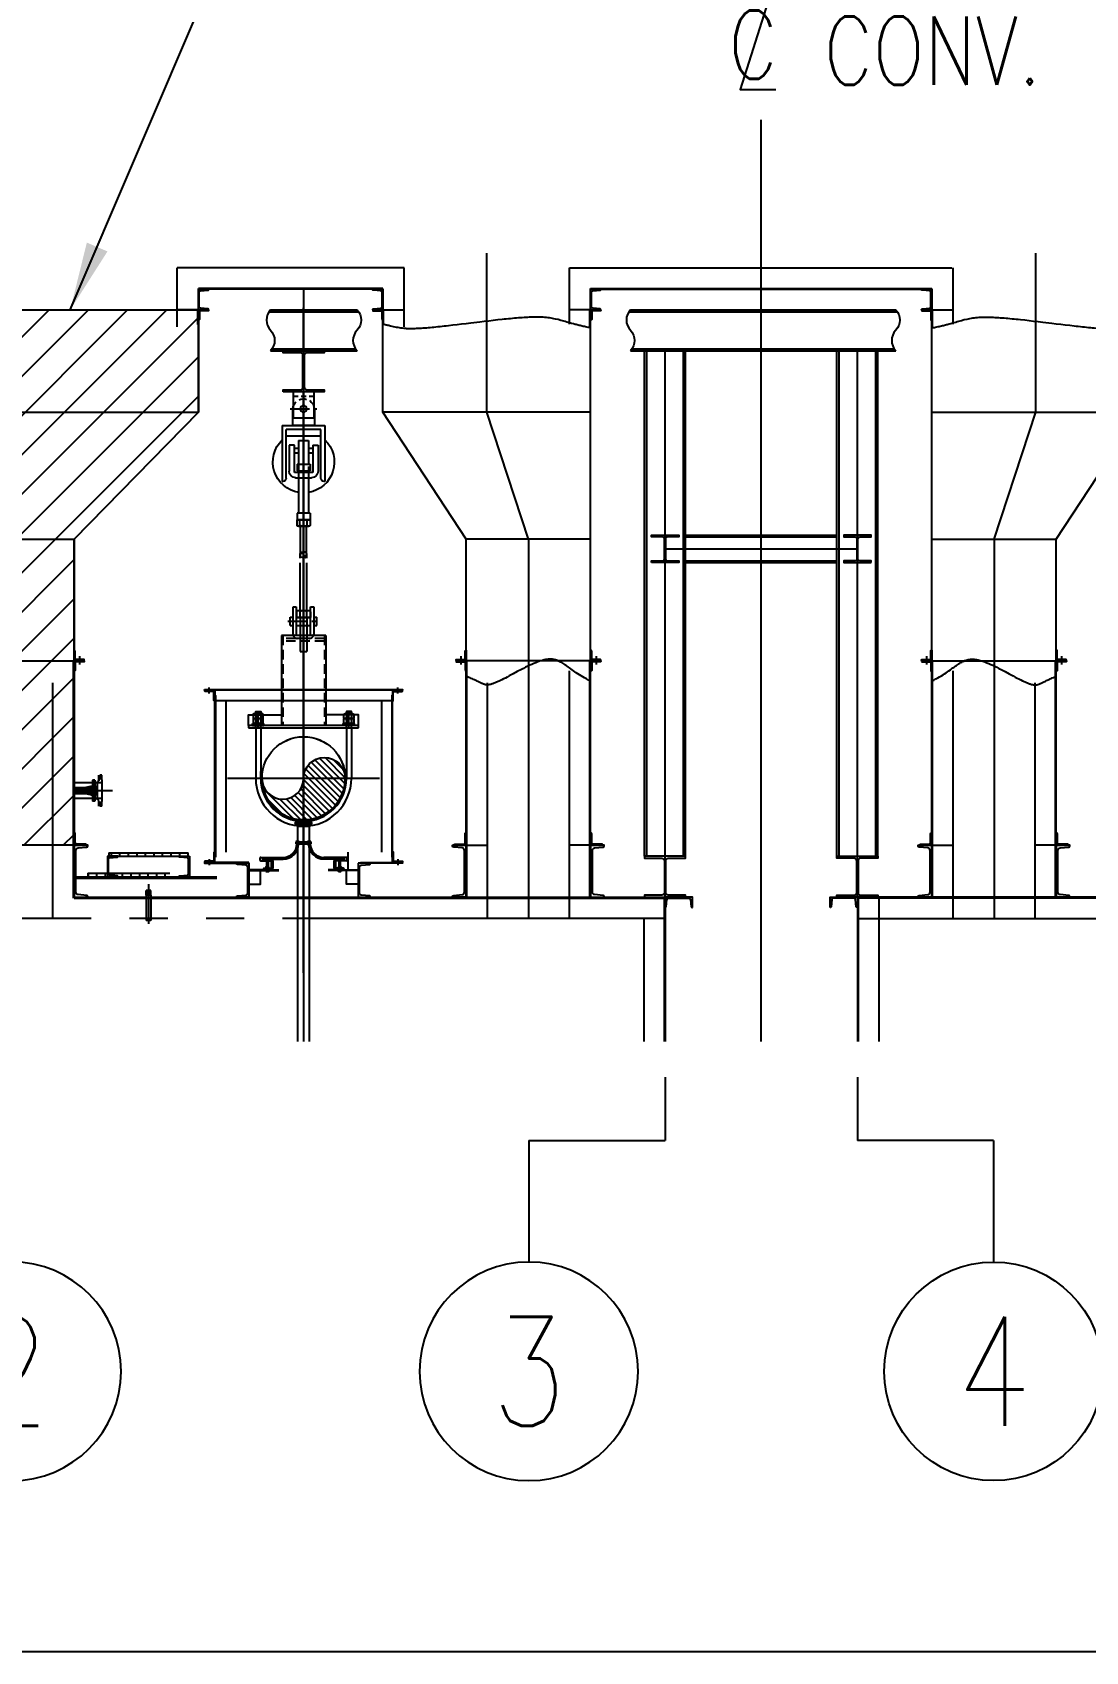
# Model space of a CAD drawing. Header units: millimetres. Extents: x 0 to 134087, y -49114 to 20834.
# Drawn here: x 65033 to 65996, y -40415 to -38934 of the extents above; entities that cross this region are included whole.
import ezdxf
from ezdxf.enums import TextEntityAlignment as Align

# ---------------------------------------------------------------- set-up
doc = ezdxf.new("R2010")
doc.units = ezdxf.units.MM
doc.header["$LTSCALE"] = 35
for name, pattern in [('CENTER', [7, 4, -1, 1, -1]), ('JNK-CENTER', [34, 30, -1.5, 1, -1.5]), ('JNK-HIDDEN', [3, 2, -1]), ('JNK-PHANTOM', [15, 10, -1, 1, -1, 1, -1]), ('PHA', [30, 20, -2, 2, -2, 2, -2])]:
    doc.linetypes.add(name, pattern=pattern)
for name, color, linetype in [('C', 1, 'CENTER'), ('CEN-R', 1, 'JNK-CENTER'), ('CON-C', 4, 'Continuous'), ('CON-G', 3, 'Continuous'), ('CON-W', 7, 'Continuous'), ('CON-Y', 2, 'Continuous'), ('CONT-Y', 2, 'Continuous'), ('Dim-W', 7, 'Continuous'), ('HID-Y', 2, 'JNK-HIDDEN'), ('PAN-W', 6, 'PHA'), ('PHA-M', 6, 'JNK-PHANTOM'), ('PHA-W', 7, 'JNK-PHANTOM'), ('REF-R', 2, 'JNK-PHANTOM'), ('rev-1', 2, 'Continuous'), ('STL-OBJT', 7, 'Continuous'), ('TITLE', 7, 'Continuous'), ('TXT-Y', 2, 'Continuous')]:
    doc.layers.add(name, color=color, linetype=linetype)
doc.layers.add('CONT-G', color=3, linetype='Continuous', lineweight=25)
doc.styles.add('SIMPLEX', font='simplex.shx', dxfattribs={"width": 0.8})
doc.dimstyles.new('DIM25', dxfattribs={"dimscale": 25, "dimtxt": 2.5, "dimasz": 2.5, "dimexe": 1, "dimexo": 1, "dimgap": 1, "dimtad": 1, "dimdec": 1, "dimdsep": 46, "dimtxsty": 'SIMPLEX', "dimcen": 0, "dimclrt": 2, "dimazin": 2, "dimtfac": 1, "dimtdec": 1, "dimtix": 1, "dimtmove": 2, "dimatfit": 0, "dimfxl": 0.18, "dimtolj": 1, "dimtzin": 0, "dimarcsym": 0})

# ---------------------------------------------------------------- blocks, each defined once
blk = doc.blocks.new('pipesece')
at = {"layer": 'CON-W'}
blk.add_lwpolyline([(0.5, 0, 0.44), (0, 0, -0.44), (-0.5, 0, -0.44), (0, 0)], format="xyb", dxfattribs=at)
blk.add_lwpolyline([(-0.45, 0, 0.31383), (0, 0, 0.31383)], format="xyb", close=True, dxfattribs=at)
blk = doc.blocks.new('A$C59B53160')
at = {"layer": 'PHA-M'}
for p, q in [((-24, 236, -596), (-24, 660, -596)), ((24, 236, -596), (24, 660, -596)), ((-51, 229, -596), (-51, 186, -596)), ((-51, 186, -596), (51, 186, -596)), ((38, 236, -596), (-38, 236, -596)), ((-24, 186, -596), (-24, 229, -596)), ((-24, 186, -596), (-24, -63, -596)), ((24, 186, -596), (24, 229, -596)), ((24, 186, -596), (24, -63, -596)), ((51, 229, -596), (51, 186, -596)), ((-24, -63, -596), (24, -63, -596))]:
    blk.add_line(p, q, dxfattribs=at)
for centre, radius, start, end in [((-37, 219, -596), 17.2, 38.0871, 141.9129), ((0, 190, -596), 46.2, 59.1091, 120.8909), ((37, 219, -596), 17.2, 38.0871, 141.9129)]:
    blk.add_arc(centre, radius, start, end, dxfattribs=at)
at = {"layer": 'PHA-W', "xscale": 47.25751289335312, "yscale": 47.25751289335312, "zscale": 47.25751289335312}
blk.add_blockref('pipesece', (0, 660, -596), dxfattribs=at)
blk = doc.blocks.new('SP-FE2')
at = {"color": 1, "linetype": 'CENTER'}
blk.add_line((97, -104), (-98, -104), dxfattribs=at)
at = {"layer": 'CEN-R'}
blk.add_line((0, 58), (0, -1229), dxfattribs=at)
at = {"layer": 'CON-Y'}
blk.add_circle((0, -104), 23.8, dxfattribs=at)
for start, end in [(133.8182, 260.8315), (279.1699, 46.1818)]:
    blk.add_arc((0, -494), 225, start, end, dxfattribs=at)
at = {"layer": 'CONT-Y'}
for p, q in [((-75, 21), (-75, -173)), ((-75, 21), (75, 21)), ((75, 21), (75, -173)), ((-80, -111), (-80, -227)), ((-40, -11), (-75, -11)), ((18, -11), (-18, -11)), ((75, -11), (40, -11)), ((80, -111), (80, -227)), ((156, -227), (-156, -227)), ((-156, -227), (-156, -636)), ((-80, -227), (80, -227)), ((-75, -173), (75, -173)), ((156, -227), (156, -636)), ((-127, -256), (127, -256)), ((-127, -612), (-127, -256)), ((-127, -304), (127, -304)), ((36, -336), (-36, -336)), ((-36, -336), (-36, -510)), ((36, -336), (36, -510)), ((127, -612), (127, -256)), ((-106, -370), (-106, -561)), ((-67, -370), (-106, -370)), ((-67, -370), (-67, -569)), ((-67, -394), (-36, -394)), ((-67, -428), (-36, -428)), ((36, -394), (67, -394)), ((36, -428), (67, -428)), ((67, -569), (67, -370)), ((67, -370), (106, -370)), ((106, -370), (106, -561)), ((-67, -569), (67, -569)), ((48, -510), (-48, -510)), ((-48, -510), (-48, -558)), ((48, -558), (-48, -558)), ((-36, -527), (-36, -869)), ((-36, -558), (-36, -569)), ((36, -499), (36, -869)), ((36, -558), (36, -569)), ((48, -510), (48, -558)), ((-156, -636), (-151, -636)), ((58, -609), (-58, -609)), ((-36, -609), (-36, -869)), ((36, -609), (36, -869)), ((156, -636), (151, -636)), ((49, -917), (-49, -917)), ((-49, -917), (-49, -958)), ((-48, -869), (48, -869)), ((-48, -869), (-48, -917)), ((-48, -917), (48, -917)), ((-27, -958), (-27, -917)), ((27, -958), (27, -917)), ((48, -869), (48, -917)), ((49, -917), (49, -958)), ((38, -963), (-38, -963)), ((26, -963), (-26, -963)), ((-22, -1187), (-22, -963)), ((22, -1187), (22, -963))]:
    blk.add_line(p, q, dxfattribs=at)
for centre, radius, start, end in [((0, -111), 79.5, 146.9982, 180), ((0, -111), 79.5, 122.5954, 146.9982), ((0, -111), 79.5, 66.3097, 106.0082), ((0, -111), 79.5, 33.0018, 46.5774), ((0, -111), 79.5, 0, 33.0018), ((-58, -561), 47.9, 180, 270), ((58, -561), 47.9, 270, 0), ((-151, -612), 24, 270, 0), ((151, -612), 24, 180, 270), ((-38, -950), 13.6, 216.0781, 323.9219), ((0, -895), 68.3, 246.6749, 293.3251), ((38, -950), 13.6, 216.0781, 323.9219)]:
    blk.add_arc(centre, radius, start, end, dxfattribs=at)
blk.add_ellipse((-11, -1187), major_axis=(-11.1, 0), ratio=0.480082, dxfattribs=at)
blk.add_ellipse((11, -1187), major_axis=(11.1, 0), ratio=0.480082, start_param=3.141593, end_param=6.283185, dxfattribs=at)
blk = doc.blocks.new('pipesec')
at = {"layer": 'CON-W'}
for p, q in [((0.121, 0.485), (0.485, 0.121)), ((0.244, 0.437), (0.437, 0.244)), ((0.247, 0.211), (0.498, -0.041)), ((0.248, 0.284), (0.499, 0.033)), ((0.012, 0), (0.36, -0.347)), ((0.075, 0.011), (0.394, -0.308)), ((0.126, 0.034), (0.425, -0.264)), ((0.169, 0.066), (0.451, -0.216)), ((0.204, 0.105), (0.473, -0.163)), ((0.23, 0.153), (0.489, -0.105)), ((-0.243, -0.191), (0.063, -0.496)), ((-0.223, -0.136), (0.125, -0.484)), ((-0.193, -0.092), (0.181, -0.466)), ((-0.156, -0.055), (0.232, -0.443)), ((-0.111, -0.026), (0.279, -0.415)), ((-0.056, -0.006), (0.321, -0.383)), ((-0.25, -0.258), (-0.008, -0.5)), ((-0.227, -0.355), (-0.105, -0.477))]:
    blk.add_line(p, q, dxfattribs=at)
blk.add_lwpolyline([(0, 0.5, -1), (0, 0, 1), (0, -0.5, 1)], format="xyb", dxfattribs=at)
blk = doc.blocks.new('A$C1C12395C')
at = {"layer": 'CEN-R'}
blk.add_line((0, 0), (0, 44), dxfattribs=at)
at = {"layer": 'CONT-G'}
for p, q in [((-61, 24), (-47, 44)), ((-61, 19), (-61, 24)), ((-61, 24), (61, 24)), ((-61, 19), (61, 19)), ((-61, 19), (-51, 5)), ((-44, 0), (-51, 5)), ((-51, 5), (51, 5)), ((-47, 44), (47, 44)), ((-44, 0), (44, 0)), ((44, 0), (51, 5)), ((61, 24), (47, 44)), ((61, 19), (51, 5)), ((61, 19), (61, 24))]:
    blk.add_line(p, q, dxfattribs=at)
blk = doc.blocks.new('A$C3B5754AF')
at = {"layer": 'CON-G'}
for p, q in [((-81, 32), (-27, 32)), ((-72, 29), (-72, -1)), ((-36, 29), (-36, -1)), ((-81, -4), (-27, -4)), ((-81, -4), (-27, -4)), ((-81, -40), (-27, -40)), ((-72, -7), (-72, -37)), ((-36, -7), (-36, -37))]:
    blk.add_line(p, q, dxfattribs=at)
for points in [[(-18, 29, 0.372659), (-36, 29, 0.186242), (-72, 29, 0.372659), (-90, 29), (-90, -1, 0.372659), (-72, -1, 0.186242), (-36, -1, 0.372659), (-18, -1)], [(-18, -7, 0.372659), (-36, -7, 0.186242), (-72, -7, 0.372659), (-90, -7), (-90, -37, 0.372659), (-72, -37, 0.186242), (-36, -37, 0.372659), (-18, -37)]]:
    blk.add_lwpolyline(points, format="xyb", close=True, dxfattribs=at)
blk = doc.blocks.new('A$C4ECB5571')
at = {"layer": 'CON-W', "color": 3}
for p, q in [((140, 128), (-188, 128)), ((-188, 64), (-188, 128)), ((-188, 64), (140, 64)), ((140, 64), (140, 128))]:
    blk.add_line(p, q, dxfattribs=at)
blk.add_lwpolyline([(-96, 416), (-96, 480), (48, 480), (48, 416)], dxfattribs=at)
at = {"layer": 'Dim-W', "color": 1}
for p, q in [((-24, 0), (-24, 501)), ((-24, 56), (-24, 480))]:
    blk.add_line(p, q, dxfattribs=at)
at = {"layer": 'HID-Y', "color": 2}
for points in [[(-96, 0), (-96, 320)], [(48, 0), (48, 320)]]:
    blk.add_lwpolyline(points, dxfattribs=at)
at = {"layer": 'CON-W', "xscale": 4, "yscale": 4, "zscale": 4}
blk.add_blockref('A$C3B5754AF', (193, 288), dxfattribs=at)
blk = doc.blocks.new('A$C31321E1F')
at = {"layer": 'C'}
blk.add_line((-115, 1150), (120, 1150), dxfattribs=at)
at = {"layer": 'CEN-R'}
for p, q in [((0, 1280), (0, -582)), ((398, 0), (-398, 0)), ((0, -451), (0, -556)), ((0, -451), (0, -556))]:
    blk.add_line(p, q, dxfattribs=at)
at = {"layer": 'CON-W', "color": 3}
for p, q in [((402, 386), (-402, 386)), ((-402, 386), (-402, 370)), ((-402, 370), (402, 370)), ((-350, 370), (-350, 0)), ((-314, 370), (-314, 0)), ((314, 370), (314, 0)), ((350, 370), (350, 0)), ((402, 370), (402, 386)), ((-314, 0), (-314, 50)), ((-314, 50), (-305, 50)), ((-305, 50), (-305, 0))]:
    blk.add_line(p, q, dxfattribs=at)
at = {"layer": 'CON-W'}
blk.add_line((-338, 370), (-314, 370), dxfattribs=at)
at = {"layer": 'CON-W', "color": 3}
for points in [[(-402, 386), (-402, 466), (-162, 466)], [(402, 386), (402, 466), (162, 466)], [(305, 0), (305, 50), (314, 50), (314, 0)]]:
    blk.add_lwpolyline(points, dxfattribs=at)
at = {"layer": 'CON-W'}
blk.add_circle((0, 0), 305, dxfattribs=at)
blk.add_circle((0, 0), 305, dxfattribs=at)
at = {"layer": 'CON-W', "color": 3}
for radius in [350, 314, 305]:
    blk.add_arc((0, 0), radius, 180, 0, dxfattribs=at)
at = {"layer": 'CONT-G'}
for p, q in [((-162, 1045), (-162, 386)), ((162, 1045), (-162, 1045)), ((162, 1045), (162, 386))]:
    blk.add_line(p, q, dxfattribs=at)
at = {"layer": 'HID-Y', "color": 2}
for p, q in [((-152, 1045), (-152, 386)), ((152, 1025), (-152, 1025)), ((152, 1005), (-152, 1005)), ((152, 1045), (152, 386))]:
    blk.add_line(p, q, dxfattribs=at)
at = {"layer": 'PAN-W'}
for p, q in [((-97, 1180), (-77, 1180)), ((-97, 1120), (-97, 1180)), ((-97, 1120), (-77, 1120)), ((-53, 1180), (50, 1180)), ((-53, 1120), (50, 1120)), ((74, 1180), (97, 1180)), ((74, 1120), (97, 1120)), ((97, 1120), (97, 1180))]:
    blk.add_line(p, q, dxfattribs=at)
blk.add_lwpolyline([(-53, 1055, 0.414214), (-47, 1049), (44, 1049, 0.414214), (50, 1055), (50, 1255), (74, 1255), (74, 1055, -0.414214), (44, 1025), (-47, 1025, -0.414214), (-77, 1055), (-77, 1255), (-53, 1255)], format="xyb", close=True, dxfattribs=at)
at = {"xscale": -609.4, "yscale": 609.4, "zscale": 609.4, "rotation": 90}
blk.add_blockref('pipesec', (0, 0), dxfattribs=at)
at = {"layer": 'CON-W', "yscale": 0.25, "zscale": 0.25}
for p, xscale in [((-326, 370), 0.25), ((326, 370), -0.25)]:
    blk.add_blockref('A$C4ECB5571', p, dxfattribs=dict(at, xscale=xscale))
blk = doc.blocks.new("4'' O2")
at = {"layer": 'CEN-R'}
blk.add_line((275.61, 0), (0, 0), dxfattribs=at)
at = {"layer": 'CON-Y'}
for p, q in [((200, 57.15), (0, 57.15)), ((167, -67.45), (167, 67.45)), ((171.5, 67.45), (167, 67.45)), ((200, 58.05), (167, 58.05)), ((176, 71.15), (176, 114.5)), ((176, 114.5), (176, 71.95)), ((200, -78.6), (200, 78.6)), ((200, -78.6), (200, 78.6)), ((200, -57.15), (0, -57.15)), ((200, -58.05), (167, -58.05)), ((171.5, -67.45), (167, -67.45)), ((176, -114.5), (176, -71.95)), ((200, -78.6), (198.4, -78.6)), ((198.4, -114.5), (198.4, -78.6))]:
    blk.add_line(p, q, dxfattribs=at)
for centre, start, end in [((171.5, 71.95), 270, 0), ((171.5, -71.95), 0, 90)]:
    blk.add_arc(centre, 4.5, start, end, dxfattribs=at)
at = {"layer": 'HID-Y', "ltscale": 0.2}
for p, q in [((203, 95.25), (173, 95.25)), ((198.4, 114.5), (176, 114.5)), ((198.4, 104.75), (176, 104.75)), ((198.4, 85.75), (176, 85.75)), ((198.4, 78.6), (198.4, 114.5)), ((200, 78.6), (198.4, 78.6)), ((203, -95.25), (173, -95.25)), ((198.4, -85.75), (176, -85.75)), ((198.4, -104.75), (176, -104.75)), ((198.4, -114.5), (176, -114.5))]:
    blk.add_line(p, q, dxfattribs=at)
for points in [[(198.4, 85.75), (198.4, 104.75), (176, 85.75), (176, 104.75)], [(198.4, -104.75), (198.4, -85.75), (176, -104.75), (176, -85.75)]]:
    blk.add_solid(points, dxfattribs=at)
blk = doc.blocks.new('N-FLG SIDE 1.00 300 WNRF')
at = {"layer": 'CEN-R'}
for p, q in [((-44, 2), (-44, -20)), ((0, 22), (0, -163)), ((44, 2), (44, -20))]:
    blk.add_line(p, q, dxfattribs=at)
at = {"layer": 'CON-Y'}
for p, q in [((-25, 0), (-25, -2)), ((-25, 0), (25, 0)), ((-13, 0), (-13, -62)), ((13, 0), (13, -62)), ((25, 0), (25, -2)), ((-62, -2), (-62, -18)), ((-62, -2), (-25, -2)), ((-62, -18), (-30, -18)), ((-54, -2), (-54, -18)), ((-35, -2), (-35, -18)), ((-26, -21), (-17, -62)), ((-17, -62), (17, -62)), ((26, -21), (17, -62)), ((25, -2), (62, -2)), ((30, -18), (62, -18)), ((35, -2), (35, -18)), ((54, -2), (54, -18)), ((62, -2), (62, -18)), ((-17, -150), (17, -150))]:
    blk.add_line(p, q, dxfattribs=at)
blk.add_lwpolyline([(-17, -150), (-17, -62), (17, -62), (17, -150)], dxfattribs=at)
for centre, start, end in [((-30, -22), 12.8768, 90), ((30, -22), 90, 167.1232)]:
    blk.add_arc(centre, 4.5, start, end, dxfattribs=at)
blk = doc.blocks.new('A$C3C2347C1')
at = {"layer": 'CON-G'}
blk.add_blockref('N-FLG SIDE 1.00 300 WNRF', (0, 150), dxfattribs=at)
blk = doc.blocks.new('N-FLG SIDE 1.50 300 WNRF')
at = {"layer": 'CEN-R'}
for p, q in [((-57, 3), (-57, -27)), ((0, 15), (0, -166)), ((57, 3), (57, -27))]:
    blk.add_line(p, q, dxfattribs=at)
at = {"layer": 'CON-G'}
blk.add_line((-24, -68), (24, -68), dxfattribs=at)
at = {"layer": 'CON-Y'}
for p, q in [((-36, 0), (-36, -2)), ((-36, 0), (36, 0)), ((-20, 0), (-20, -68)), ((20, 0), (20, -68)), ((36, 0), (36, -2)), ((-78, -2), (-36, -2)), ((-78, -2), (-78, -21)), ((-78, -21), (-39, -21)), ((-68, -2), (-68, -21)), ((-46, -2), (-46, -21)), ((-34, -24), (-24, -68)), ((-24, -68), (24, -68)), ((-24, -150), (-24, -68)), ((34, -24), (24, -68)), ((24, -68), (24, -150)), ((36, -2), (78, -2)), ((39, -21), (78, -21)), ((46, -2), (46, -21)), ((68, -2), (68, -21)), ((78, -2), (78, -21)), ((-24, -150), (24, -150))]:
    blk.add_line(p, q, dxfattribs=at)
for centre, start, end in [((-39, -26), 12.8618, 90), ((39, -26), 90, 167.1382)]:
    blk.add_arc(centre, 4.5, start, end, dxfattribs=at)
blk = doc.blocks.new('A$C0E694495')
at = {"layer": 'CON-G'}
blk.add_blockref('N-FLG SIDE 1.50 300 WNRF', (0, 150), dxfattribs=at)
blk = doc.blocks.new('seal boots-1')
at = {"layer": 'CEN-R'}
for p, q in [((-265, -146), (-265, -234)), ((265, -146), (265, -234))]:
    blk.add_line(p, q, dxfattribs=at)
at = {"layer": 'CON-C'}
for p, q in [((-55, -23), (-55, -10)), ((-55, -10), (55, -10)), ((-55, -23), (55, -23)), ((55, -23), (55, -10))]:
    blk.add_line(p, q, dxfattribs=at)
at = {"layer": 'CON-G'}
for p, q in [((-49, -23), (-49, 0)), ((-36, 0), (-49, 0)), ((-36, -36), (-36, 0)), ((37, -36), (37, 0)), ((37, 0), (49, 0)), ((49, -23), (49, 0)), ((-260, -215), (-400, -215)), ((-318, -143), (-318, -128)), ((-313, -123), (-149, -123)), ((-313, -148), (-240, -148)), ((-305, -136), (-149, -136)), ((-290, -202), (-240, -202)), ((-272, -192), (-258, -192)), ((-272, -202), (-258, -202)), ((-258, -227), (-272, -227)), ((-260, -156), (-270, -156)), ((-270, -193), (-270, -201)), ((-260, -193), (-260, -201)), ((-235, -197), (-235, -153)), ((-222, -197), (-222, -153)), ((313, -123), (149, -123)), ((305, -136), (149, -136)), ((223, -197), (223, -153)), ((235, -197), (235, -153)), ((313, -148), (240, -148)), ((290, -202), (240, -202)), ((272, -192), (258, -192)), ((272, -202), (258, -202)), ((258, -227), (272, -227)), ((260, -156), (270, -156)), ((260, -193), (260, -201)), ((260, -215), (400, -215)), ((270, -193), (270, -201)), ((318, -143), (318, -128))]:
    blk.add_line(p, q, dxfattribs=at)
for points in [[(-400, -220), (-180, -220)], [(-400, -320), (-315, -320), (-315, -220)], [(-270, -226), (-270, -156), (-269, -155), (-261, -155), (-260, -156), (-260, -226)], [(400, -220), (180, -220)], [(270, -226), (270, -156), (269, -155), (261, -155), (260, -156), (260, -226)], [(400, -320), (315, -320), (315, -220)]]:
    blk.add_lwpolyline(points, dxfattribs=at)
for points in [[(-295, -207), (-295, -210, 0.414214), (-290, -215), (-180, -215)], [(295, -207), (295, -210, -0.414214), (290, -215), (180, -215)]]:
    blk.add_lwpolyline(points, format="xyb", dxfattribs=at)
for points in [[(-255, -193, 0.372659), (-260, -193, 0.186242), (-270, -193, 0.372659), (-275, -193), (-275, -201, 0.372659), (-270, -201, 0.186242), (-260, -201, 0.372659), (-255, -201)], [(-275, -226, 0.372659), (-270, -226, 0.186242), (-260, -226, 0.372659), (-255, -226), (-255, -220), (-275, -220)], [(255, -193, -0.372659), (260, -193, -0.186242), (270, -193, -0.372659), (275, -193), (275, -201, -0.372659), (270, -201, -0.186242), (260, -201, -0.372659), (255, -201)], [(275, -226, -0.372659), (270, -226, -0.186242), (260, -226, -0.372659), (255, -226), (255, -220), (275, -220)]]:
    blk.add_lwpolyline(points, format="xyb", close=True, dxfattribs=at)
at = {"layer": 'CON-G', "color": 7}
for points in [[(-270, -217), (-269, -215), (-269, -155)], [(-260, -217), (-261, -215), (-261, -155)], [(260, -217), (261, -215), (261, -155)], [(270, -217), (269, -215), (269, -155)]]:
    blk.add_lwpolyline(points, dxfattribs=at)
at = {"layer": 'CON-G'}
for centre, radius, start, end in [((-149, -23), 100, 270, 0), ((-149, -23), 112, 270, 0), ((149, -23), 112, 180, 270), ((149, -23), 100, 180, 270), ((-313, -128), 5, 90, 180), ((-313, -143), 5, 180, 270), ((-290, -207), 5, 90, 180), ((-240, -153), 17.5, 0, 90), ((-240, -153), 5, 0, 90), ((-240, -197), 5, 270, 0), ((-240, -197), 17.5, 270, 0), ((240, -153), 17.5, 90, 180), ((240, -197), 17.5, 180, 270), ((240, -153), 5, 90, 180), ((240, -197), 5, 180, 270), ((290, -207), 5, 0, 90), ((313, -128), 5, 0, 90), ((313, -143), 5, 270, 0)]:
    blk.add_arc(centre, radius, start, end, dxfattribs=at)
at = {"layer": 'CONT-G'}
for points in [[(-400, -165), (-400, -415), (-490, -415), (-490, -412, -0.388879), (-484, -405), (-422, -399, 0.388879), (-409, -386), (-409, -194, 0.388879), (-422, -180), (-484, -175, -0.388879), (-490, -168), (-490, -165)], [(400, -165), (400, -415), (490, -415), (490, -412, 0.388879), (484, -405), (422, -399, -0.388879), (409, -386), (409, -194, -0.388879), (422, -180), (484, -175, 0.388879), (490, -168), (490, -165)]]:
    blk.add_lwpolyline(points, format="xyb", close=True, dxfattribs=at)
at = {"layer": 'PHA-M'}
blk.add_line((325, -85), (325, -215), dxfattribs=at)
blk = doc.blocks.new('col-line')
at = {"layer": 'CON-Y'}
blk.add_line((0, 3), (0, 8), dxfattribs=at)
blk.add_circle((0, 12.5), 4.5, dxfattribs=at)
at = {"layer": 'CON-C', "style": 'SIMPLEX', "width": 0.8}
blk.add_attdef('1', text='', height=4.5, dxfattribs=at).set_placement((0, 12.5), align=Align.MIDDLE_CENTER)
blk = doc.blocks.new('cl-mark')
at = {"layer": 'CON-Y'}
blk.add_lwpolyline([(0.508, 1.608), (-0.513, -1.624), (0.786, -1.624)], dxfattribs=at)
at = {"layer": 'CON-Y', "style": 'SIMPLEX', "width": 0.8}
blk.add_text('C', height=2.5, dxfattribs=at).set_placement((-0.047, 0.017), align=Align.MIDDLE)

msp = doc.modelspace()

# ---------------------------------------------------------------- hatches: boundary and pattern name
at = {"layer": 'Dim-W'}
h = msp.add_hatch(dxfattribs=at)
h.set_pattern_fill('ANSI31,_O', color=256, scale=8)
h.set_pattern_definition([(45, (38545.774, -46220.38), (-17.960512, 17.960512), [])])
h.paths.add_polyline_path([(65184.4614, -39187.488), (64843.2114, -39187.488), (64843.2114, -39281.238), (64956.9614, -39397.488), (64956.9614, -39677.488), (65070.7114, -39677.488), (65070.7114, -39397.488), (65184.4614, -39281.238)])
h = msp.add_hatch(dxfattribs=at)
h.set_pattern_fill('ANSI31', color=256, scale=62.5, angle=45)
h.set_pattern_definition([(90, (42159.566, -42599.3895), (-7.8125, 1e-15), [])])
h.paths.add_polyline_path([(65102.5864, -39684.363), (65175.0864, -39684.363), (65175.0864, -39687.488), (65102.5864, -39687.488)])
h = msp.add_hatch(dxfattribs=at)
h.set_pattern_fill('ANSI31', color=256, scale=62.5, angle=45)
h.set_pattern_definition([(90, (43497.941, -42618.1395), (-7.8125, 1e-15), [])])
h.paths.add_polyline_path([(65083.2114, -39703.113), (65158.2114, -39703.113), (65158.2114, -39706.238), (65083.2114, -39706.238)])

# ---------------------------------------------------------------- linework, layer by layer
at = {"layer": 'CEN-R'}
for p, q in [((65699.4614, -39857.0393), (65699.4614, -39013.67)), ((65448.3364, -39281.238), (65448.3364, -39135.6543)), ((65950.5864, -39281.238), (65950.5864, -39135.6543)), ((65280.7114, -39167.988), (65280.7114, -39524.863)), ((65280.7114, -39792.075), (65280.7114, -39185.7991)), ((65280.7114, -39794.0735), (65280.7114, -39187.488)), ((65611.4614, -39725.738), (65611.4614, -39224.988)), ((65787.4614, -39725.738), (65787.4614, -39224.988)), ((65486.4614, -39397.488), (65448.3364, -39281.238)), ((65912.4614, -39397.488), (65950.5864, -39281.238)), ((65611.4614, -39393.738), (65611.4614, -39418.738)), ((65787.4614, -39393.738), (65787.4614, -39418.738)), ((65486.4614, -39397.488), (65486.4614, -39744.488)), ((65611.4614, -39406.238), (65787.4614, -39406.238)), ((65912.4614, -39397.488), (65912.4614, -39744.488)), ((65194.4614, -39538.613), (65194.4614, -39533.113)), ((65366.9614, -39538.613), (65366.9614, -39533.113)), ((65280.7114, -39546.6874), (65280.7114, -39685.788)), ((65350.2614, -39616.2374), (65211.1614, -39616.2374)), ((65280.7114, -39659.8812), (65280.7114, -39857.0393)), ((65194.4614, -39690.113), (65194.4614, -39695.613)), ((65366.9614, -39690.113), (65366.9614, -39695.613)), ((65138.8364, -39713.0406), (65138.8364, -39749.3821))]:
    msp.add_line(p, q, dxfattribs=at)
at = {"layer": 'CON-C'}
msp.add_line((64060.0429, -40415.2541), (67357.698, -40415.2541), dxfattribs=at)
at = {"layer": 'CON-G'}
for p, q in [((65184.4614, -39187.488), (65184.4614, -39167.988)), ((65353.3364, -39167.988), (65184.4614, -39167.988)), ((65343.9614, -39168.738), (65192.9555, -39168.738)), ((65353.3364, -39187.488), (65353.3364, -39167.988)), ((65543.3364, -39187.488), (65543.3364, -39167.988)), ((65543.3364, -39167.988), (65855.5864, -39167.988)), ((65552.7114, -39168.738), (65846.2114, -39168.738)), ((65855.5864, -39187.488), (65855.5864, -39167.988)), ((65184.4614, -39187.488), (65183.8364, -39187.488)), ((65183.8364, -39200.9891), (65183.8364, -39187.488)), ((65184.4614, -39187.488), (65183.8364, -39187.488)), ((65184.4614, -39281.238), (65184.4614, -39187.488)), ((65250.4857, -39187.488), (65329.6745, -39187.488)), ((65353.3364, -39187.488), (65353.9614, -39187.488)), ((65353.3364, -39187.488), (65353.9614, -39187.488)), ((65353.3364, -39281.238), (65353.3364, -39187.488)), ((65353.9614, -39200.9891), (65353.9614, -39187.488)), ((65543.3364, -39187.488), (65542.7114, -39187.488)), ((65542.7114, -39203.8975), (65542.7114, -39187.488)), ((65543.3364, -39187.488), (65542.7114, -39187.488)), ((65543.3364, -39281.238), (65543.3364, -39187.488)), ((65579.8243, -39187.488), (65822.5783, -39187.488)), ((65855.5864, -39187.488), (65856.2114, -39187.488)), ((65855.5864, -39281.238), (65855.5864, -39187.488)), ((65855.5864, -39187.488), (65856.2114, -39187.488)), ((65856.2114, -39203.8975), (65856.2114, -39187.488)), ((65248.9919, -39189.363), (65331.1683, -39189.363)), ((65578.3305, -39189.363), (65824.0721, -39189.363)), ((65250.4857, -39224.988), (65329.6745, -39224.988)), ((65251.9795, -39223.113), (65328.1807, -39223.113)), ((65579.8243, -39224.988), (65822.5783, -39224.988)), ((65581.3181, -39223.113), (65821.0845, -39223.113)), ((64843.2114, -39281.238), (65184.4614, -39281.238)), ((65070.7114, -39397.488), (65184.4614, -39281.238)), ((65543.3364, -39281.238), (65353.3364, -39281.238)), ((65429.5864, -39397.488), (65353.3364, -39281.238)), ((65543.3364, -39397.488), (65543.3364, -39281.238)), ((65855.5864, -39397.488), (65855.5864, -39281.238)), ((65855.5864, -39281.238), (66045.5864, -39281.238)), ((65969.3364, -39397.488), (66045.5864, -39281.238)), ((64956.9614, -39397.488), (65070.7114, -39397.488)), ((65070.7114, -39725.738), (65070.7114, -39397.488)), ((65429.5864, -39725.738), (65429.5864, -39397.488)), ((65543.3364, -39397.488), (65429.5864, -39397.488)), ((65543.3364, -39725.738), (65543.3364, -39397.488)), ((65855.5864, -39725.738), (65855.5864, -39397.488)), ((65855.5864, -39397.488), (65969.3364, -39397.488)), ((65969.3364, -39725.738), (65969.3364, -39397.488)), ((64956.9614, -39508.738), (65070.7114, -39508.738)), ((65070.0864, -39725.738), (65070.0864, -39508.738)), ((65075.7114, -39504.561), (65075.7114, -39511.9207)), ((65424.5864, -39504.561), (65424.5864, -39511.9207)), ((65543.3364, -39508.738), (65429.5864, -39508.738)), ((65430.2114, -39725.738), (65430.2114, -39508.738)), ((65542.7114, -39725.738), (65542.7114, -39508.738)), ((65548.3364, -39504.561), (65548.3364, -39511.9207)), ((65850.5864, -39504.561), (65850.5864, -39511.9207)), ((65855.5864, -39508.738), (65969.3364, -39508.738)), ((65856.2114, -39725.738), (65856.2114, -39508.738)), ((65968.7114, -39725.738), (65968.7114, -39508.738)), ((65974.3364, -39504.561), (65974.3364, -39511.9207)), ((65071.8364, -39706.238), (65201.4614, -39706.238)), ((65071.8364, -39707.5505), (65201.4614, -39707.5505)), ((65140.9301, -39718.738), (65136.7426, -39718.738)), ((65136.7426, -39723.113), (65136.7426, -39718.738)), ((65140.9301, -39723.113), (65140.9301, -39718.738)), ((65070.7114, -39724.988), (65611.4614, -39724.988)), ((65070.7114, -39725.738), (65611.4614, -39725.738)), ((65081.9614, -39724.988), (65081.9614, -39723.563)), ((65136.7426, -39723.113), (65136.7426, -39746.363)), ((65140.9301, -39723.113), (65136.7426, -39723.113)), ((65140.9301, -39723.113), (65140.9301, -39746.363)), ((65333.9614, -39724.988), (65333.9614, -39725.738)), ((65418.3364, -39724.988), (65418.3364, -39723.563)), ((65555.8364, -39724.988), (65555.8364, -39723.563)), ((65610.7114, -39724.988), (65610.7114, -39857.0393)), ((65611.4614, -39724.988), (65611.4614, -39857.0393)), ((65787.4614, -39724.988), (65787.4614, -39857.0393)), ((66328.8364, -39724.988), (65787.4614, -39724.988)), ((66328.8364, -39725.738), (65787.4614, -39725.738)), ((65788.2114, -39724.988), (65788.2114, -39857.0393)), ((65843.0864, -39724.988), (65843.0864, -39723.563)), ((65843.0864, -39724.988), (65843.0864, -39723.563)), ((65980.5864, -39724.988), (65980.5864, -39723.563)), ((65980.5864, -39724.988), (65980.5864, -39723.563)), ((65140.9301, -39746.363), (65136.7426, -39746.363))]:
    msp.add_line(p, q, dxfattribs=at)
for points in [[(65184.4614, -39168.738), (65184.4614, -39187.488), (65193.8364, -39187.488), (65193.8364, -39187.1853, 0.388878732), (65193.2659, -39186.5627), (65186.4149, -39185.9633, -0.388878732), (65185.2739, -39184.7181), (65185.2739, -39171.508, -0.388878732), (65186.4149, -39170.2628), (65193.2659, -39169.6634, 0.388878732), (65193.8364, -39169.0408), (65193.8364, -39168.738)], [(65353.3364, -39168.738), (65353.3364, -39187.488), (65343.9614, -39187.488), (65343.9614, -39187.1853, -0.388878732), (65344.5319, -39186.5627), (65351.3828, -39185.9633, 0.388878732), (65352.5239, -39184.7181), (65352.5239, -39171.508, 0.388878732), (65351.3828, -39170.2628), (65344.5319, -39169.6634, -0.388878732), (65343.9614, -39169.0408), (65343.9614, -39168.738)], [(65543.3364, -39168.738), (65543.3364, -39187.488), (65552.7114, -39187.488), (65552.7114, -39187.1853, 0.388878732), (65552.1409, -39186.5627), (65545.2899, -39185.9633, -0.388878732), (65544.1489, -39184.7181), (65544.1489, -39171.508, -0.388878732), (65545.2899, -39170.2628), (65552.1409, -39169.6634, 0.388878732), (65552.7114, -39169.0408), (65552.7114, -39168.738)], [(65855.5864, -39168.738), (65855.5864, -39187.488), (65846.2114, -39187.488), (65846.2114, -39187.1853, -0.388878732), (65846.7819, -39186.5627), (65853.6328, -39185.9633, 0.388878732), (65854.7739, -39184.7181), (65854.7739, -39171.508, 0.388878732), (65853.6328, -39170.2628), (65846.7819, -39169.6634, -0.388878732), (65846.2114, -39169.0408), (65846.2114, -39168.738)], [(65193.8364, -39187.488), (65193.8364, -39187.9255, -0.414213562), (65193.2739, -39188.488), (65186.3364, -39188.488, 0.414213562), (65185.4614, -39189.363), (65185.4614, -39196.3005, -0.414213562), (65184.8989, -39196.863), (65184.4614, -39196.863), (65184.4614, -39187.488)], [(65343.9614, -39187.488), (65343.9614, -39187.9255, 0.414213562), (65344.5239, -39188.488), (65351.4614, -39188.488, -0.414213562), (65352.3364, -39189.363), (65352.3364, -39196.3005, 0.414213562), (65352.8989, -39196.863), (65353.3364, -39196.863), (65353.3364, -39187.488)], [(65552.7114, -39187.488), (65552.7114, -39187.9255, -0.414213562), (65552.1489, -39188.488), (65545.2114, -39188.488, 0.414213562), (65544.3364, -39189.363), (65544.3364, -39196.3005, -0.414213562), (65543.7739, -39196.863), (65543.3364, -39196.863), (65543.3364, -39187.488)], [(65846.2114, -39187.488), (65846.2114, -39187.9255, 0.414213562), (65846.7739, -39188.488), (65853.7114, -39188.488, -0.414213562), (65854.5864, -39189.363), (65854.5864, -39196.3005, 0.414213562), (65855.1489, -39196.863), (65855.5864, -39196.863), (65855.5864, -39187.488)], [(65261.9614, -39262.488), (65261.9614, -39260.613), (65277.8364, -39260.613, 0.414213562), (65280.0864, -39258.363), (65280.0864, -39229.113, 0.414213562), (65277.8364, -39226.863), (65261.9614, -39226.863), (65261.9614, -39224.988), (65299.4614, -39224.988), (65299.4614, -39226.863), (65283.5864, -39226.863, 0.414213562), (65281.3364, -39229.113), (65281.3364, -39258.363, 0.414213562), (65283.5864, -39260.613), (65299.4614, -39260.613), (65299.4614, -39262.488)], [(65080.0864, -39508.363), (65080.0864, -39507.9255, 0.414213562), (65079.5239, -39507.363), (65072.5864, -39507.363, -0.414213562), (65071.7114, -39506.488), (65071.7114, -39499.5505, 0.414213562), (65071.1489, -39498.988), (65070.7114, -39498.988), (65070.7114, -39508.363)], [(65420.2114, -39508.363), (65420.2114, -39507.9255, -0.414213562), (65420.7739, -39507.363), (65427.7114, -39507.363, 0.414213562), (65428.5864, -39506.488), (65428.5864, -39499.5505, -0.414213562), (65429.1489, -39498.988), (65429.5864, -39498.988), (65429.5864, -39508.363)], [(65552.7114, -39508.363), (65552.7114, -39507.9255, 0.414213562), (65552.1489, -39507.363), (65545.2114, -39507.363, -0.414213562), (65544.3364, -39506.488), (65544.3364, -39499.5505, 0.414213562), (65543.7739, -39498.988), (65543.3364, -39498.988), (65543.3364, -39508.363)], [(65846.2114, -39508.363), (65846.2114, -39507.9255, -0.414213562), (65846.7739, -39507.363), (65853.7114, -39507.363, 0.414213562), (65854.5864, -39506.488), (65854.5864, -39499.5505, -0.414213562), (65855.1489, -39498.988), (65855.5864, -39498.988), (65855.5864, -39508.363)], [(65978.7114, -39508.363), (65978.7114, -39507.9255, 0.414213562), (65978.1489, -39507.363), (65971.2114, -39507.363, -0.414213562), (65970.3364, -39506.488), (65970.3364, -39499.5505, 0.414213562), (65969.7739, -39498.988), (65969.3364, -39498.988), (65969.3364, -39508.363)], [(65080.0864, -39508.738), (65080.0864, -39509.1755, -0.414213562), (65079.5239, -39509.738), (65072.5864, -39509.738, 0.414213562), (65071.7114, -39510.613), (65071.7114, -39517.5505, -0.414213562), (65071.1489, -39518.113), (65070.7114, -39518.113), (65070.7114, -39508.738)], [(65420.2114, -39508.738), (65420.2114, -39509.1755, 0.414213562), (65420.7739, -39509.738), (65427.7114, -39509.738, -0.414213562), (65428.5864, -39510.613), (65428.5864, -39517.5505, 0.414213562), (65429.1489, -39518.113), (65429.5864, -39518.113), (65429.5864, -39508.738)], [(65552.7114, -39508.738), (65552.7114, -39509.1755, -0.414213562), (65552.1489, -39509.738), (65545.2114, -39509.738, 0.414213562), (65544.3364, -39510.613), (65544.3364, -39517.5505, -0.414213562), (65543.7739, -39518.113), (65543.3364, -39518.113), (65543.3364, -39508.738)], [(65846.2114, -39508.738), (65846.2114, -39509.1755, 0.414213562), (65846.7739, -39509.738), (65853.7114, -39509.738, -0.414213562), (65854.5864, -39510.613), (65854.5864, -39517.5505, 0.414213562), (65855.1489, -39518.113), (65855.5864, -39518.113), (65855.5864, -39508.738)], [(65978.7114, -39508.738), (65978.7114, -39509.1755, -0.414213562), (65978.1489, -39509.738), (65971.2114, -39509.738, 0.414213562), (65970.3364, -39510.613), (65970.3364, -39517.5505, -0.414213562), (65969.7739, -39518.113), (65969.3364, -39518.113), (65969.3364, -39508.738)], [(65199.4614, -39535.988), (65199.4614, -39545.363), (65199.2114, -39545.363, -0.414213562), (65198.7114, -39544.863), (65198.7114, -39537.8005, 0.414213562), (65197.6489, -39536.738), (65190.5864, -39536.738, -0.414213562), (65190.0864, -39536.238), (65190.0864, -39535.988)], [(65361.9614, -39535.988), (65361.9614, -39545.363), (65362.2114, -39545.363, 0.414213562), (65362.7114, -39544.863), (65362.7114, -39537.8005, -0.414213562), (65363.7739, -39536.738), (65370.8364, -39536.738, 0.414213562), (65371.3364, -39536.238), (65371.3364, -39535.988)], [(65070.7114, -39677.488), (65081.9614, -39677.488), (65081.9614, -39677.238, 0.414213562), (65081.0864, -39676.363), (65073.0864, -39676.363, -0.414213562), (65071.8364, -39675.113), (65071.8364, -39667.113, 0.414213562), (65070.9614, -39666.238), (65070.7114, -39666.238)], [(65429.5864, -39677.488), (65418.3364, -39677.488), (65418.3364, -39677.238, -0.414213562), (65419.2114, -39676.363), (65427.2114, -39676.363, 0.414213562), (65428.4614, -39675.113), (65428.4614, -39667.113, -0.414213562), (65429.3364, -39666.238), (65429.5864, -39666.238)], [(65543.3364, -39677.488), (65554.5864, -39677.488), (65554.5864, -39677.238, 0.414213562), (65553.7114, -39676.363), (65545.7114, -39676.363, -0.414213562), (65544.4614, -39675.113), (65544.4614, -39667.113, 0.414213562), (65543.5864, -39666.238), (65543.3364, -39666.238)], [(65855.5864, -39677.488), (65844.3364, -39677.488), (65844.3364, -39677.238, -0.414213562), (65845.2114, -39676.363), (65853.2114, -39676.363, 0.414213562), (65854.4614, -39675.113), (65854.4614, -39667.113, -0.414213562), (65855.3364, -39666.238), (65855.5864, -39666.238)], [(65855.5864, -39677.488), (65844.3364, -39677.488), (65844.3364, -39677.238, -0.414213562), (65845.2114, -39676.363), (65853.2114, -39676.363, 0.414213562), (65854.4614, -39675.113), (65854.4614, -39667.113, -0.414213562), (65855.3364, -39666.238), (65855.5864, -39666.238)], [(65969.3364, -39677.488), (65980.5864, -39677.488), (65980.5864, -39677.238, 0.414213562), (65979.7114, -39676.363), (65971.7114, -39676.363, -0.414213562), (65970.4614, -39675.113), (65970.4614, -39667.113, 0.414213562), (65969.5864, -39666.238), (65969.3364, -39666.238)], [(65969.3364, -39677.488), (65980.5864, -39677.488), (65980.5864, -39677.238, 0.414213562), (65979.7114, -39676.363), (65971.7114, -39676.363, -0.414213562), (65970.4614, -39675.113), (65970.4614, -39667.113, 0.414213562), (65969.5864, -39666.238), (65969.3364, -39666.238)], [(65070.7114, -39677.488), (65070.7114, -39724.988), (65083.2114, -39724.988), (65083.2114, -39724.4321, 0.388878732), (65082.1844, -39723.3114), (65074.3903, -39722.6295, -0.388878732), (65072.3364, -39720.3881), (65072.3364, -39682.088, -0.388878732), (65074.3903, -39679.8466), (65082.1844, -39679.1647, 0.388878732), (65083.2114, -39678.0439), (65083.2114, -39677.488)], [(65101.3364, -39687.488), (65101.3364, -39706.238), (65110.7114, -39706.238), (65110.7114, -39705.9353, 0.388878732), (65110.1409, -39705.3127), (65103.2899, -39704.7133, -0.388878732), (65102.1489, -39703.4681), (65102.1489, -39690.258, -0.388878732), (65103.2899, -39689.0128), (65110.1409, -39688.4134, 0.388878732), (65110.7114, -39687.7908), (65110.7114, -39687.488)], [(65176.3364, -39687.488), (65176.3364, -39706.238), (65166.9614, -39706.238), (65166.9614, -39705.9353, -0.388878732), (65167.5319, -39705.3127), (65174.3828, -39704.7133, 0.388878732), (65175.5239, -39703.4681), (65175.5239, -39690.258, 0.388878732), (65174.3828, -39689.0128), (65167.5319, -39688.4134, -0.388878732), (65166.9614, -39687.7908), (65166.9614, -39687.488)], [(65199.4614, -39692.738), (65199.4614, -39683.363), (65199.2114, -39683.363, 0.414213562), (65198.7114, -39683.863), (65198.7114, -39690.9255, -0.414213562), (65197.6489, -39691.988), (65190.5864, -39691.988, 0.414213562), (65190.0864, -39692.488), (65190.0864, -39692.738)], [(65361.9614, -39692.738), (65361.9614, -39683.363), (65362.2114, -39683.363, -0.414213562), (65362.7114, -39683.863), (65362.7114, -39690.9255, 0.414213562), (65363.7739, -39691.988), (65370.8364, -39691.988, -0.414213562), (65371.3364, -39692.488), (65371.3364, -39692.738)], [(65429.5864, -39677.488), (65429.5864, -39724.988), (65417.0864, -39724.988), (65417.0864, -39724.4321, -0.388878732), (65418.1133, -39723.3114), (65425.9075, -39722.6295, 0.388878732), (65427.9614, -39720.3881), (65427.9614, -39682.088, 0.388878732), (65425.9075, -39679.8466), (65418.1133, -39679.1647, -0.388878732), (65417.0864, -39678.0439), (65417.0864, -39677.488)], [(65543.3364, -39677.488), (65543.3364, -39724.988), (65555.8364, -39724.988), (65555.8364, -39724.4321, 0.388878732), (65554.8094, -39723.3114), (65547.0153, -39722.6295, -0.388878732), (65544.9614, -39720.3881), (65544.9614, -39682.088, -0.388878732), (65547.0153, -39679.8466), (65554.8094, -39679.1647, 0.388878732), (65555.8364, -39678.0439), (65555.8364, -39677.488)], [(65630.2114, -39724.988), (65630.2114, -39723.113), (65614.3364, -39723.113, -0.414213562), (65612.0864, -39720.863), (65612.0864, -39691.613, -0.414213562), (65614.3364, -39689.363), (65630.2114, -39689.363), (65630.2114, -39687.488), (65592.7114, -39687.488), (65592.7114, -39689.363), (65608.5864, -39689.363, -0.414213562), (65610.8364, -39691.613), (65610.8364, -39720.863, -0.414213562), (65608.5864, -39723.113), (65592.7114, -39723.113), (65592.7114, -39724.988)], [(65768.7114, -39724.988), (65768.7114, -39723.113), (65784.5864, -39723.113, 0.414213562), (65786.8364, -39720.863), (65786.8364, -39691.613, 0.414213562), (65784.5864, -39689.363), (65768.7114, -39689.363), (65768.7114, -39687.488), (65806.2114, -39687.488), (65806.2114, -39689.363), (65790.3364, -39689.363, 0.414213562), (65788.0864, -39691.613), (65788.0864, -39720.863, 0.414213562), (65790.3364, -39723.113), (65806.2114, -39723.113), (65806.2114, -39724.988)], [(65855.5864, -39677.488), (65855.5864, -39724.988), (65843.0864, -39724.988), (65843.0864, -39724.4321, -0.388878732), (65844.1133, -39723.3114), (65851.9075, -39722.6295, 0.388878732), (65853.9614, -39720.3881), (65853.9614, -39682.088, 0.388878732), (65851.9075, -39679.8466), (65844.1133, -39679.1647, -0.388878732), (65843.0864, -39678.0439), (65843.0864, -39677.488)], [(65855.5864, -39677.488), (65855.5864, -39724.988), (65843.0864, -39724.988), (65843.0864, -39724.4321, -0.388878732), (65844.1133, -39723.3114), (65851.9075, -39722.6295, 0.388878732), (65853.9614, -39720.3881), (65853.9614, -39682.088, 0.388878732), (65851.9075, -39679.8466), (65844.1133, -39679.1647, -0.388878732), (65843.0864, -39678.0439), (65843.0864, -39677.488)], [(65969.3364, -39677.488), (65969.3364, -39724.988), (65981.8364, -39724.988), (65981.8364, -39724.4321, 0.388878732), (65980.8094, -39723.3114), (65973.0153, -39722.6295, -0.388878732), (65970.9614, -39720.3881), (65970.9614, -39682.088, -0.388878732), (65973.0153, -39679.8466), (65980.8094, -39679.1647, 0.388878732), (65981.8364, -39678.0439), (65981.8364, -39677.488)], [(65969.3364, -39677.488), (65969.3364, -39724.988), (65981.8364, -39724.988), (65981.8364, -39724.4321, 0.388878732), (65980.8094, -39723.3114), (65973.0153, -39722.6295, -0.388878732), (65970.9614, -39720.3881), (65970.9614, -39682.088, -0.388878732), (65973.0153, -39679.8466), (65980.8094, -39679.1647, 0.388878732), (65981.8364, -39678.0439), (65981.8364, -39677.488)]]:
    msp.add_lwpolyline(points, format="xyb", close=True, dxfattribs=at)
for points in [[(65190.0864, -39534.988), (65371.3364, -39534.988), (65371.3364, -39535.613), (65190.0864, -39535.613)], [(65200.0864, -39688.363), (65199.4614, -39688.363), (65199.4614, -39540.363), (65200.0864, -39540.363)], [(65361.3364, -39688.363), (65361.9614, -39688.363), (65361.9614, -39540.363), (65361.3364, -39540.363)], [(65230.7114, -39693.113), (65190.0864, -39693.113), (65190.0864, -39693.738), (65230.7114, -39693.738)], [(65332.7114, -39693.113), (65371.3364, -39693.113), (65371.3364, -39693.738), (65332.7114, -39693.738)]]:
    msp.add_lwpolyline(points, close=True, dxfattribs=at)
for points in [[(65636.4614, -39734.363), (65636.4614, -39724.988), (65611.4614, -39724.988), (65611.4614, -39734.363), (65611.8148, -39734.363, 0.383864035), (65612.4985, -39733.7474), (65613.2096, -39726.9818, -0.383864035), (65614.577, -39725.7505), (65633.3457, -39725.7505, -0.383864035), (65634.7132, -39726.9818), (65635.4243, -39733.7474, 0.383864035), (65636.108, -39734.363), (65636.4614, -39734.363)], [(65762.4614, -39734.363), (65762.4614, -39724.988), (65787.4614, -39724.988), (65787.4614, -39734.363), (65787.108, -39734.363, -0.383864035), (65786.4243, -39733.7474), (65785.7132, -39726.9818, 0.383864035), (65784.3457, -39725.7505), (65765.577, -39725.7505, 0.383864035), (65764.2096, -39726.9818), (65763.4985, -39733.7474, -0.383864035), (65762.8148, -39734.363), (65762.4614, -39734.363)]]:
    msp.add_lwpolyline(points, format="xyb", dxfattribs=at)
msp.add_circle((65280.7114, -39616.2374), 38.0875, dxfattribs=at)
at = {"layer": 'CON-W'}
for p, q in [((65136.7426, -39719.1502), (65140.2266, -39718.738)), ((65136.7426, -39719.6455), (65140.9301, -39719.1502)), ((65136.7426, -39720.1409), (65140.9301, -39719.6455)), ((65136.7426, -39720.6362), (65140.9301, -39720.1409)), ((65136.7426, -39721.1316), (65140.9301, -39720.6362)), ((65136.7426, -39721.627), (65140.9301, -39721.1316)), ((65136.7426, -39722.1223), (65140.9301, -39721.627)), ((65136.7426, -39722.6177), (65140.9301, -39722.1223)), ((65136.7426, -39723.113), (65140.9301, -39722.6177))]:
    msp.add_line(p, q, dxfattribs=at)
at = {"layer": 'CON-Y'}
for p, q in [((65592.7114, -39687.488), (65592.7114, -39224.988)), ((65594.7114, -39687.488), (65594.7114, -39224.988)), ((65628.2114, -39687.488), (65628.2114, -39224.988)), ((65630.2114, -39687.488), (65630.2114, -39224.988)), ((65768.7114, -39687.488), (65768.7114, -39224.988)), ((65770.7114, -39687.488), (65770.7114, -39224.988)), ((65804.2114, -39687.488), (65804.2114, -39224.988)), ((65806.2114, -39687.488), (65806.2114, -39224.988)), ((65630.2114, -39393.738), (65768.7114, -39393.738)), ((65630.2114, -39395.238), (65768.7114, -39395.238)), ((65630.2114, -39417.238), (65768.7114, -39417.238)), ((65630.2114, -39418.738), (65768.7114, -39418.738)), ((65611.4614, -39889.7291), (65611.4614, -39947.6965)), ((65787.4614, -39889.7291), (65787.4614, -39947.6965)), ((65486.862, -39947.6965), (65611.4614, -39947.6965)), ((65912.0608, -39947.6965), (65787.4614, -39947.6965))]:
    msp.add_line(p, q, dxfattribs=at)
for points in [[(65598.9614, -39418.738), (65598.9614, -39417.238), (65609.3364, -39417.238, 0.414213562), (65610.9614, -39415.613), (65610.9614, -39396.863, 0.414213562), (65609.3364, -39395.238), (65598.9614, -39395.238), (65598.9614, -39393.738), (65623.9614, -39393.738), (65623.9614, -39395.238), (65613.5864, -39395.238, 0.414213562), (65611.9614, -39396.863), (65611.9614, -39415.613, 0.414213562), (65613.5864, -39417.238), (65623.9614, -39417.238), (65623.9614, -39418.738)], [(65799.9614, -39418.738), (65799.9614, -39417.238), (65789.5864, -39417.238, -0.414213562), (65787.9614, -39415.613), (65787.9614, -39396.863, -0.414213562), (65789.5864, -39395.238), (65799.9614, -39395.238), (65799.9614, -39393.738), (65774.9614, -39393.738), (65774.9614, -39395.238), (65785.3364, -39395.238, -0.414213562), (65786.9614, -39396.863), (65786.9614, -39415.613, -0.414213562), (65785.3364, -39417.238), (65774.9614, -39417.238), (65774.9614, -39418.738)]]:
    msp.add_lwpolyline(points, format="xyb", close=True, dxfattribs=at)
at = {"layer": 'CONT-G'}
msp.add_lwpolyline([(65286.2676, -39857.0393), (65286.2676, -39659.8812), (65275.1551, -39659.8812), (65275.1551, -39857.0393)], dxfattribs=at)
at = {"layer": 'Dim-W'}
for p, q in [((65175.0864, -39687.488), (65175.0864, -39684.363)), ((65136.7426, -39724.988), (65140.9301, -39724.988))]:
    msp.add_line(p, q, dxfattribs=at)
msp.add_lwpolyline([(64843.2114, -39187.488), (65184.4614, -39187.488), (65184.4614, -39281.238), (65070.7114, -39397.488), (65070.7114, -39677.488), (64956.9614, -39677.488), (64956.9614, -39397.488), (64843.2114, -39281.238), (64843.2114, -39187.488)], dxfattribs=at)
for points in [[(65250.4857, -39187.488, 0.4), (65250.4857, -39206.238, -0.4), (65250.4857, -39224.988, -0.4)], [(65329.6745, -39187.488, -0.4), (65329.6745, -39206.238, 0.4), (65329.6745, -39224.988, 0.4)], [(65579.8243, -39187.488, 0.4), (65579.8243, -39206.238, -0.4), (65579.8243, -39224.988, -0.4)], [(65822.5783, -39187.488, -0.4), (65822.5783, -39206.238, 0.4), (65822.5783, -39224.988, 0.4)]]:
    msp.add_lwpolyline(points, format="xyb", dxfattribs=at)
at = {"layer": 'PHA-M'}
for p, q in [((65165.0864, -39203.163), (65165.0864, -39149.238)), ((65372.7114, -39149.238), (65165.0864, -39149.238)), ((65372.7114, -39203.163), (65372.7114, -39149.238)), ((65523.9614, -39200.7112), (65523.9614, -39149.238)), ((65523.9614, -39149.238), (65874.9614, -39149.238)), ((65874.9614, -39200.7112), (65874.9614, -39149.238)), ((65183.8364, -39187.488), (65165.0864, -39187.488)), ((65353.9614, -39187.488), (65372.7114, -39187.488)), ((65542.7114, -39187.488), (65523.9614, -39187.488)), ((65856.2114, -39187.488), (65874.9614, -39187.488)), ((65051.3364, -39744.488), (65051.3364, -39528.8285)), ((65448.9614, -39744.488), (65448.9614, -39528.8285)), ((65523.9614, -39744.488), (65523.9614, -39517.7794)), ((65874.9614, -39744.488), (65874.9614, -39517.7794)), ((65949.9614, -39744.488), (65949.9614, -39528.8285)), ((65070.7114, -39677.488), (65051.3364, -39677.488)), ((65102.5864, -39684.363), (65175.0864, -39684.363)), ((65102.5864, -39684.363), (65102.5864, -39687.488)), ((65102.5864, -39687.488), (65175.0864, -39687.488)), ((65429.5864, -39677.488), (65448.9614, -39677.488)), ((65543.3364, -39677.488), (65523.9614, -39677.488)), ((65855.5864, -39677.488), (65874.9614, -39677.488)), ((65855.5864, -39677.488), (65874.9614, -39677.488)), ((65969.3364, -39677.488), (65949.9614, -39677.488)), ((65969.3364, -39677.488), (65949.9614, -39677.488)), ((65083.2114, -39703.113), (65158.2114, -39703.113)), ((65083.2114, -39703.113), (65083.2114, -39706.238)), ((65083.2114, -39706.238), (65158.2114, -39706.238)), ((65806.9614, -39724.988), (65806.9614, -39857.0393)), ((65611.4614, -39744.488), (64416.9614, -39744.488)), ((65591.9614, -39744.488), (65591.9614, -39857.0393)), ((65787.4614, -39744.488), (66981.9614, -39744.488))]:
    msp.add_line(p, q, dxfattribs=at)
at = {"layer": 'PHA-W'}
for points, knots in [([(65543.3364, -39204.0598), (65517.764, -39199.0414), (65506.9628, -39186.8212), (65378.721, -39209.363), (65363.9492, -39202.9095), (65353.3364, -39200.8693)], [0, 0, 0, 0, 471.136279832, 1147.243645734, 1404.418258211, 1404.418258211, 1404.418258211, 1404.418258211]), ([(65855.5864, -39204.0598), (65881.1588, -39199.0414), (65891.9599, -39186.8212), (66020.2018, -39209.363), (66034.9736, -39202.9095), (66045.5864, -39200.8693)], [0, 0, 0, 0, 471.136279832, 1147.243645734, 1404.418258211, 1404.418258211, 1404.418258211, 1404.418258211]), ([(65543.3364, -39527.2333), (65522.5476, -39516.7205), (65510.2188, -39492.9297), (65448.7566, -39538.441), (65443.2077, -39528.0889), (65429.5864, -39522.9305)], [0, 0, 0, 0, 527.465626084, 1193.67754373, 1535.043258389, 1535.043258389, 1535.043258389, 1535.043258389]), ([(65855.5864, -39527.2333), (65876.3752, -39516.7205), (65888.704, -39492.9297), (65950.1661, -39538.441), (65955.715, -39528.0889), (65969.3364, -39522.9305)], [0, 0, 0, 0, 527.465626084, 1193.67754373, 1535.043258389, 1535.043258389, 1535.043258389, 1535.043258389])]:
    msp.add_open_spline(points, degree=3, knots=knots, dxfattribs=at)
at = {"layer": 'REF-R'}
for p, q in [((65200.0864, -39544.988), (65361.3364, -39544.988)), ((65209.4614, -39544.988), (65209.4614, -39683.738)), ((65351.9614, -39544.988), (65351.9614, -39683.738))]:
    msp.add_line(p, q, dxfattribs=at)

# ---------------------------------------------------------------- block references
at = {"xscale": -76.17499999999764, "yscale": 76.17499999999764, "zscale": 76.17499999999764, "rotation": 90}
msp.add_blockref('pipesec', (65280.7114, -39616.2374), dxfattribs=at)
at = {"layer": 'CON-W', "xscale": 0.125, "yscale": 0.125, "zscale": 0.125}
msp.add_blockref('A$C31321E1F', (65280.7114, -39616.2405), dxfattribs=at)
at = {"layer": 'CON-W'}
ref = msp.add_blockref('col-line', (65013.8364, -39881.0299), dxfattribs=dict(at, xscale=-22.22222222222222, yscale=22.22222222222222, zscale=22.22222222222222, rotation=180))
ref.add_attrib('1', '2', dxfattribs={"layer": 'CON-C', "height": 100, "style": 'SIMPLEX', "width": 0.8}).set_placement((65013.8364, -40158.8076), align=Align.MIDDLE_CENTER)
ref = msp.add_blockref('col-line', (65486.862, -39881.0299), dxfattribs=dict(at, xscale=-22.22222222222222, yscale=22.22222222222222, zscale=22.22222222222222, rotation=180))
ref.add_attrib('1', '3', dxfattribs={"layer": 'CON-C', "height": 100, "style": 'SIMPLEX', "width": 0.8}).set_placement((65486.862, -40158.8076), align=Align.MIDDLE_CENTER)
ref = msp.add_blockref('col-line', (65912.0608, -39881.0299), dxfattribs=dict(at, xscale=22.22222222222222, yscale=22.22222222222222, zscale=22.22222222222222, rotation=180))
ref.add_attrib('1', '4', dxfattribs={"layer": 'CON-C', "height": 100, "style": 'SIMPLEX', "width": 0.8}).set_placement((65912.0608, -40158.8076), align=Align.MIDDLE_CENTER)
at = {"layer": 'Dim-W', "xscale": 0.125, "yscale": 0.125, "zscale": 0.125, "rotation": 270}
for name in ['A$C0E694495', 'A$C3C2347C1']:
    msp.add_blockref(name, (65071.3364, -39627.488), dxfattribs=at)
at = {"layer": 'Dim-W', "xscale": 0.125, "yscale": 0.125, "zscale": 0.125}
for name, p in [('A$C1C12395C', (65280.7114, -39659.8812)), ('seal boots-1', (65280.7114, -39673.1255))]:
    msp.add_blockref(name, p, dxfattribs=at)
at = {"layer": 'rev-1', "xscale": 0.125, "yscale": 0.125, "zscale": 0.125}
msp.add_blockref('A$C59B53160', (65280.7114, -39492.3413), dxfattribs=at)
at = {"layer": 'STL-OBJT', "xscale": -0.125, "yscale": 0.125, "zscale": 0.125}
msp.add_blockref('SP-FE2', (65280.7114, -39265.0943), dxfattribs=at)
at = {"layer": 'TITLE', "xscale": 0.125, "yscale": 0.125, "zscale": 0.125}
msp.add_blockref("4'' O2", (65071.3364, -39627.488), dxfattribs=at)
at = {"layer": 'TXT-Y'}
ref = msp.add_blockref('cl-mark', (65693.0642, -38945.2937), dxfattribs=dict(at, xscale=25, yscale=25, zscale=25))
ref.add_attrib('EQUIP-NAME', 'CONV.', (65756.5982, -38981.5867), dxfattribs={"layer": '0', "height": 62.5, "style": 'SIMPLEX', "width": 0.8})

# ---------------------------------------------------------------- leaders
at = {"layer": 'Dim-W'}
msp.add_leader([(65067.2599, -39187.488), (65219.6084, -38831.3995)], dimstyle='DIM25', override={"dimdec": 0, "dimtdec": 0, "dimtix": 0, "dimatfit": 2, "dimtfill": 1}, dxfattribs=at)

doc.saveas('drawing.dxf')
